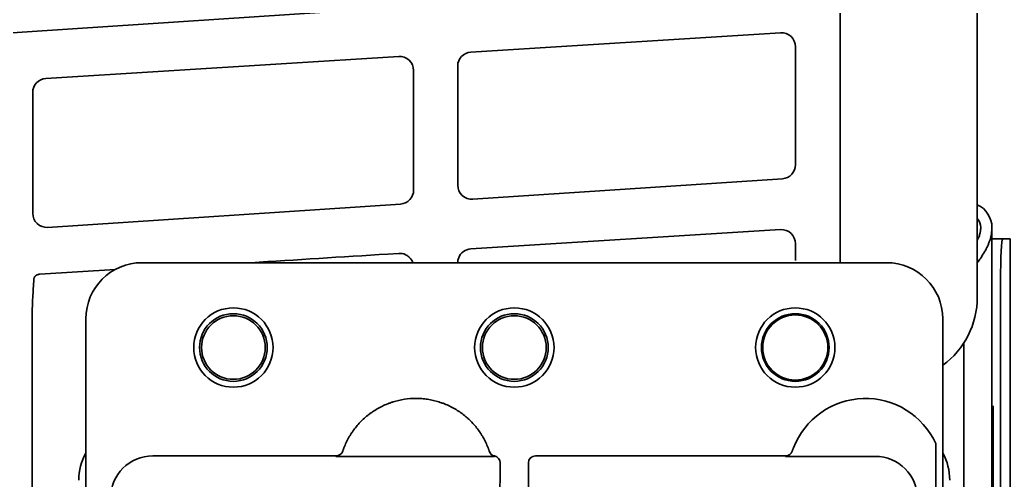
# Model space of a CAD drawing. Extents: x 6336 to 10269, y -393 to 3204.
# Drawn here: x 9108.9 to 9179.4, y 3049.7 to 3082.5 of the extents above; entities that cross this region are included whole.
import ezdxf

# ---------------------------------------------------------------- set-up
doc = ezdxf.new("R2010")
doc.units = 0
doc.header["$LTSCALE"] = 5
doc.layers.add('1', color=7, linetype='CONTINUOUS', true_color=0xffffff)

msp = doc.modelspace()

# ---------------------------------------------------------------- linework, layer by layer
at = {"layer": '1', "color": 7, "linetype": 'Continuous', "lineweight": 35}
for p, q in [((9177.032, 3062.759), (9177.032, 3124.696)), ((9167.261, 3116.226), (9167.261, 3065.226)), ((9135.97, 3083.434), (8903.295, 3068.003)), ((9140.979, 3080.237), (9163.024, 3081.615)), ((9164.088, 3080.616), (9164.088, 3072.207)), ((9110.723, 3078.346), (9135.842, 3079.916)), ((9136.905, 3078.917), (9136.905, 3070.404)), ((9140.043, 3070.743), (9140.043, 3079.24)), ((9109.788, 3068.736), (9109.788, 3077.35)), ((9163.153, 3071.208), (9141.108, 3069.746)), ((9135.97, 3069.405), (9110.852, 3067.74)), ((9178.073, 3067.726), (9178.073, 2432.326)), ((9140.979, 3066.208), (9163.024, 3067.586)), ((9178.073, 3066.926), (9178.841, 3066.926)), ((9179.37, 3066.926), (9178.841, 3066.926)), ((9179.373, 3066.926), (9179.37, 3066.926)), ((9179.373, 2417.526), (9179.373, 3066.926)), ((9164.088, 3066.587), (9164.088, 3065.385)), ((9135.842, 3065.887), (9135.062, 3065.838)), ((9170.573, 3065.226), (9117.572, 3065.226)), ((9115.659, 3064.739), (9110.29, 3064.403)), ((9178.684, 3063.926), (9178.684, 2420.526)), ((9177.033, 3062.759), (9177.032, 3062.759)), ((9109.75, 3061.478), (9109.75, 3010.682)), ((9113.573, 3061.227), (9113.573, 2984.226)), ((9174.573, 2984.226), (9174.573, 3061.227)), ((9176.073, 3059.504), (9176.073, 3023.731)), ((9178.109, 2954.026), (9178.109, 3055.026)), ((9178.159, 3055.026), (9178.159, 2954.026)), ((9174.073, 3052.344), (9174.073, 3046.608)), ((9131.385, 3051.463), (9118.335, 3051.463)), ((9142.547, 3051.424), (9131.372, 3051.424)), ((9131.859, 3051.804), (9131.854, 3051.789)), ((9163.385, 3051.463), (9145.579, 3051.463)), ((9169.771, 3051.424), (9163.372, 3051.424)), ((9163.859, 3051.804), (9163.86, 3051.805)), ((9163.86, 3051.807), (9163.864, 3051.818)), ((9143.051, 3048.019), (9143.066, 3050.963)), ((9145.079, 3050.963), (9145.094, 3048.016))]:
    msp.add_line(p, q, dxfattribs=at)
for centre, radius in [((9124.073, 3059.182), 2.825), ((9144.073, 3059.182), 2.825), ((9164.073, 3059.182), 2.825), ((9124.073, 3059.182), 2.411), ((9124.073, 3059.182), 2.267), ((9144.073, 3059.182), 2.411), ((9144.073, 3059.182), 2.267), ((9164.073, 3059.182), 2.411), ((9164.073, 3059.182), 2.32)]:
    msp.add_circle(centre, radius, dxfattribs=at)
for centre, radius, start, end in [((9176.273, 3067.726), 1.8, 0, 65.03485), ((9176.273, 3067.726), 1, 0, 40.56484), ((9169.073, 3050.052), 5.5, 24.61998, 158.89304)]:
    msp.add_arc(centre, radius, start, end, dxfattribs=at)
for centre, major_axis, ratio, start_param, end_param in [((9163.088, 3080.616), (0.478, -0.879), 0.998825, 1.073094, 2.707194), ((9135.905, 3078.918), (0.478, -0.879), 0.998825, 1.073094, 2.707194), ((9141.044, 3079.239), (0.746, -0.667), 0.998687, 2.36424, 3.869903), ((9110.788, 3077.348), (0.746, -0.667), 0.998687, 2.36424, 3.869903), ((9163.088, 3072.206), (-0.477, -0.88), 0.998873, 0.561686, 2.067348), ((9141.044, 3070.744), (-0.739, -0.675), 0.998632, 5.543936, 7.178035), ((9135.905, 3070.404), (-0.477, -0.88), 0.998873, 0.561686, 2.067348), ((9110.788, 3068.738), (-0.739, -0.675), 0.998632, 5.543936, 7.178035), ((9163.088, 3066.587), (0.478, -0.879), 0.998825, 1.073094, 2.707194), ((9178.841, 3063.926), (0, 3), 0.052336, 0, 1.570796), ((9141.044, 3065.21), (0.746, -0.667), 0.998687, 2.36424, 3.498618), ((9137.832, 3065.833), (-52.867, -3.294), 0.003362, 4.764613, 4.951201), ((9135.905, 3064.889), (0.478, -0.879), 0.998825, 2.226066, 2.707194), ((9117.573, 3061.226), (2.829, -2.829), 0.999695, 2.356347, 3.926839), ((9117.573, 3061.226), (2.829, -2.829), 0.999695, 2.356347, 3.926839), ((9170.572, 3061.226), (-2.829, -2.829), 0.999695, 2.356347, 3.926839), ((9171.025, 3062.774), (4.251, -4.251), 0.997946, 6.128634, 7.067214), ((9117.073, 3049.726), (-2.829, 2.829), 0.999695, 0.279915, 0.785246), ((9118.336, 3048.463), (-2.122, 2.122), 0.999543, 5.497939, 7.068431), ((9131.385, 3051.963), (-0.474, 0.158), 0.999831, 1.892032, 3.138921), ((9142.768, 3051.943), (0.477, 0.15), 0.999767, 3.157291, 4.205088), ((9142.547, 3050.924), (0.224, 0.447), 0.99981, 0.22534, 0.463541), ((9142.566, 3050.963), (0.224, 0.448), 0.999239, 5.176082, 6.544021), ((9145.579, 3050.963), (-0.224, 0.448), 0.999239, 5.819644, 7.390288), ((9163.385, 3051.963), (-0.474, 0.159), 0.999831, 1.894839, 3.141593), ((9169.071, 3050.053), (1.747, 5.214), 0.99983, 1.569957, 1.576869), ((9169.77, 3048.423), (2.122, 2.122), 0.999695, 5.497939, 7.068431), ((9171.072, 3049.726), (2.829, 2.829), 0.999695, 5.497939, 6.003271)]:
    msp.add_ellipse(centre, major_axis=major_axis, ratio=ratio, start_param=start_param, end_param=end_param, dxfattribs=at)
for points, knots in [([(9177.273, 3067.726), (9177.273, 3067.643), (9177.267, 3067.561), (9177.251, 3067.456), (9177.247, 3067.436), (9177.239, 3067.394), (9177.235, 3067.373), (9177.22, 3067.31), (9177.209, 3067.268), (9177.172, 3067.143), (9177.141, 3067.06), (9177.087, 3066.937), (9177.069, 3066.898), (9177.049, 3066.858)], [0, 0, 0, 0, 0.287812, 0.287812, 0.359765, 0.359765, 0.431718, 0.431718, 0.575624, 0.575624, 0.863436, 0.863436, 1, 1, 1, 1]), ([(9178.073, 3067.726), (9178.073, 3067.69), (9178.072, 3067.653), (9178.069, 3067.581), (9178.063, 3067.472), (9178.05, 3067.365), (9178.015, 3067.149), (9177.981, 3067.006), (9177.914, 3066.791), (9177.889, 3066.719), (9177.848, 3066.61), (9177.833, 3066.574), (9177.803, 3066.502), (9177.787, 3066.465), (9177.704, 3066.283), (9177.629, 3066.138), (9177.461, 3065.847), (9177.369, 3065.703), (9177.204, 3065.46), (9177.133, 3065.36), (9177.06, 3065.26)], [0, 0, 0, 0, 0.043903, 0.043903, 0.087806, 0.175612, 0.175612, 0.351224, 0.351224, 0.439029, 0.439029, 0.482932, 0.482932, 0.526835, 0.526835, 0.702447, 0.702447, 0.878059, 0.878059, 1, 1, 1, 1]), ([(9136.845, 3065.227), (9136.844, 3065.231), (9136.842, 3065.235), (9136.832, 3065.262), (9136.823, 3065.284), (9136.793, 3065.35), (9136.77, 3065.392), (9136.731, 3065.452), (9136.717, 3065.472), (9136.695, 3065.501), (9136.688, 3065.51), (9136.672, 3065.529), (9136.633, 3065.575), (9136.591, 3065.617), (9136.518, 3065.68), (9136.48, 3065.708), (9136.398, 3065.76), (9136.355, 3065.783), (9136.311, 3065.803)], [0, 0, 0, 0, 0.016894, 0.016894, 0.106267, 0.106267, 0.285014, 0.285014, 0.374387, 0.374387, 0.419074, 0.419074, 0.46376, 0.642507, 0.642507, 0.821253, 0.821253, 1, 1, 1, 1]), ([(9140.044, 3065.226), (9140.045, 3065.284), (9140.057, 3065.402), (9140.089, 3065.516), (9140.112, 3065.574)], [0.0402015, 0.0402015, 0.0402015, 0.0402015, 0.5, 1, 1, 1, 1]), ([(9109.868, 3064.035), (9109.869, 3064.048), (9109.871, 3064.062), (9109.875, 3064.088), (9109.878, 3064.101), (9109.889, 3064.138), (9109.899, 3064.163), (9109.917, 3064.197), (9109.924, 3064.209), (9109.939, 3064.23), (9109.955, 3064.251), (9109.972, 3064.269), (9109.991, 3064.287), (9110.001, 3064.296), (9110.031, 3064.32), (9110.052, 3064.334), (9110.086, 3064.352), (9110.098, 3064.358), (9110.121, 3064.368), (9110.132, 3064.372), (9110.168, 3064.384), (9110.192, 3064.39), (9110.228, 3064.397), (9110.241, 3064.399), (9110.265, 3064.402), (9110.278, 3064.403), (9110.29, 3064.403)], [0, 0, 0, 0, 0.0625, 0.0625, 0.125, 0.125, 0.25, 0.25, 0.3125, 0.3125, 0.375, 0.4375, 0.4375, 0.5, 0.5, 0.625, 0.625, 0.6875, 0.6875, 0.75, 0.75, 0.875, 0.875, 0.9375, 0.9375, 1, 1, 1, 1]), ([(9109.75, 3061.478), (9109.75, 3061.691), (9109.755, 3061.904), (9109.77, 3062.331), (9109.78, 3062.544), (9109.804, 3062.97), (9109.818, 3063.183), (9109.844, 3063.609), (9109.857, 3063.822), (9109.868, 3064.035)], [0, 0, 0, 0, 0.25, 0.25, 0.5, 0.5, 0.75, 0.75, 1, 1, 1, 1]), ([(9142.206, 3052.029), (9142.106, 3052.289), (9141.987, 3052.539), (9141.833, 3052.81), (9141.815, 3052.84), (9141.78, 3052.899), (9141.762, 3052.929), (9141.707, 3053.017), (9141.669, 3053.076), (9141.553, 3053.247), (9141.472, 3053.358), (9141.216, 3053.681), (9141.031, 3053.883), (9140.779, 3054.118), (9140.702, 3054.187), (9140.623, 3054.255), (9140.57, 3054.299), (9140.543, 3054.321), (9140.407, 3054.43), (9140.297, 3054.512), (9139.956, 3054.745), (9139.719, 3054.883), (9139.348, 3055.063), (9139.222, 3055.118), (9139.061, 3055.182), (9139.029, 3055.194), (9138.964, 3055.218), (9138.931, 3055.23), (9138.833, 3055.265), (9138.767, 3055.286), (9138.438, 3055.389), (9138.17, 3055.45), (9137.764, 3055.512), (9137.627, 3055.527), (9137.421, 3055.543), (9137.318, 3055.549), (9137.214, 3055.552), (9137.144, 3055.553), (9137.11, 3055.553), (9136.797, 3055.554), (9136.523, 3055.533), (9135.981, 3055.451), (9135.713, 3055.39), (9135.416, 3055.298), (9135.383, 3055.287), (9135.317, 3055.266), (9135.284, 3055.254), (9135.186, 3055.22), (9135.121, 3055.196), (9134.928, 3055.12), (9134.802, 3055.065), (9134.432, 3054.885), (9134.194, 3054.748), (9133.91, 3054.553), (9133.826, 3054.493), (9133.743, 3054.431), (9133.688, 3054.388), (9133.66, 3054.367), (9133.525, 3054.258), (9133.421, 3054.168), (9133.119, 3053.886), (9132.933, 3053.685), (9132.677, 3053.362), (9132.596, 3053.251), (9132.499, 3053.107), (9132.48, 3053.079), (9132.442, 3053.02), (9132.423, 3052.991), (9132.368, 3052.903), (9132.333, 3052.843), (9132.161, 3052.542), (9132.042, 3052.293), (9131.942, 3052.033)], [0, 0, 0, 0, 0.0625, 0.0625, 0.070313, 0.070313, 0.078125, 0.078125, 0.09375, 0.09375, 0.125, 0.125, 0.1875, 0.1875, 0.203125, 0.210937, 0.210937, 0.21875, 0.21875, 0.25, 0.25, 0.3125, 0.3125, 0.34375, 0.34375, 0.351562, 0.351562, 0.359375, 0.359375, 0.375, 0.375, 0.4375, 0.4375, 0.46875, 0.46875, 0.484375, 0.492187, 0.492187, 0.5, 0.5, 0.5625, 0.5625, 0.625, 0.625, 0.632812, 0.632812, 0.640625, 0.640625, 0.65625, 0.65625, 0.6875, 0.6875, 0.75, 0.75, 0.765625, 0.773438, 0.773438, 0.78125, 0.78125, 0.8125, 0.8125, 0.875, 0.875, 0.90625, 0.90625, 0.914063, 0.914063, 0.921875, 0.921875, 0.9375, 0.9375, 1, 1, 1, 1]), ([(9131.942, 3052.033), (9131.936, 3052.018), (9131.93, 3052.003), (9131.922, 3051.981), (9131.919, 3051.974), (9131.914, 3051.96), (9131.911, 3051.953), (9131.904, 3051.932), (9131.899, 3051.919), (9131.892, 3051.9), (9131.89, 3051.894), (9131.886, 3051.883), (9131.884, 3051.877), (9131.879, 3051.861), (9131.875, 3051.852), (9131.87, 3051.835), (9131.867, 3051.828), (9131.864, 3051.819), (9131.864, 3051.817), (9131.862, 3051.812), (9131.861, 3051.811), (9131.86, 3051.806), (9131.859, 3051.804), (9131.859, 3051.804)], [0, 0, 0, 0, 0.125, 0.125, 0.1875, 0.1875, 0.25, 0.25, 0.375, 0.375, 0.4375, 0.4375, 0.5, 0.5, 0.625, 0.625, 0.75, 0.75, 0.8125, 0.8125, 0.875, 0.875, 1, 1, 1, 1]), ([(9142.293, 3051.785), (9142.293, 3051.786), (9142.293, 3051.788), (9142.291, 3051.793), (9142.29, 3051.795), (9142.288, 3051.8), (9142.287, 3051.803), (9142.284, 3051.813), (9142.281, 3051.821), (9142.277, 3051.834), (9142.275, 3051.839), (9142.272, 3051.85), (9142.27, 3051.855), (9142.264, 3051.872), (9142.259, 3051.884), (9142.25, 3051.911), (9142.245, 3051.924), (9142.237, 3051.946), (9142.235, 3051.953), (9142.229, 3051.968), (9142.226, 3051.975), (9142.218, 3051.998), (9142.212, 3052.014), (9142.206, 3052.029)], [0, 0, 0, 0, 0.125, 0.125, 0.1875, 0.1875, 0.25, 0.25, 0.375, 0.375, 0.4375, 0.4375, 0.5, 0.5, 0.625, 0.625, 0.75, 0.75, 0.8125, 0.8125, 0.875, 0.875, 1, 1, 1, 1]), ([(9163.942, 3052.033), (9163.939, 3052.026), (9163.936, 3052.018), (9163.93, 3052.003), (9163.928, 3051.996), (9163.919, 3051.974), (9163.914, 3051.96), (9163.904, 3051.932), (9163.899, 3051.919), (9163.892, 3051.9), (9163.89, 3051.894), (9163.886, 3051.882), (9163.884, 3051.877), (9163.879, 3051.861), (9163.875, 3051.852), (9163.87, 3051.835), (9163.867, 3051.828), (9163.863, 3051.816), (9163.862, 3051.812), (9163.86, 3051.807), (9163.86, 3051.806), (9163.859, 3051.805), (9163.859, 3051.804), (9163.859, 3051.804)], [0, 0, 0, 0, 0.0625, 0.0625, 0.125, 0.125, 0.25, 0.25, 0.375, 0.375, 0.4375, 0.4375, 0.5, 0.5, 0.625, 0.625, 0.75, 0.75, 0.875, 0.875, 0.9375, 0.9375, 1, 1, 1, 1])]:
    msp.add_open_spline(points, degree=3, knots=knots, dxfattribs=at)
for points in [[(9131.847, 3051.766), (9131.854, 3051.789)], [(9142.181, 3052.093), (9142.206, 3052.029)]]:
    msp.add_open_spline(points, degree=1, dxfattribs=at)

doc.saveas('drawing.dxf')
